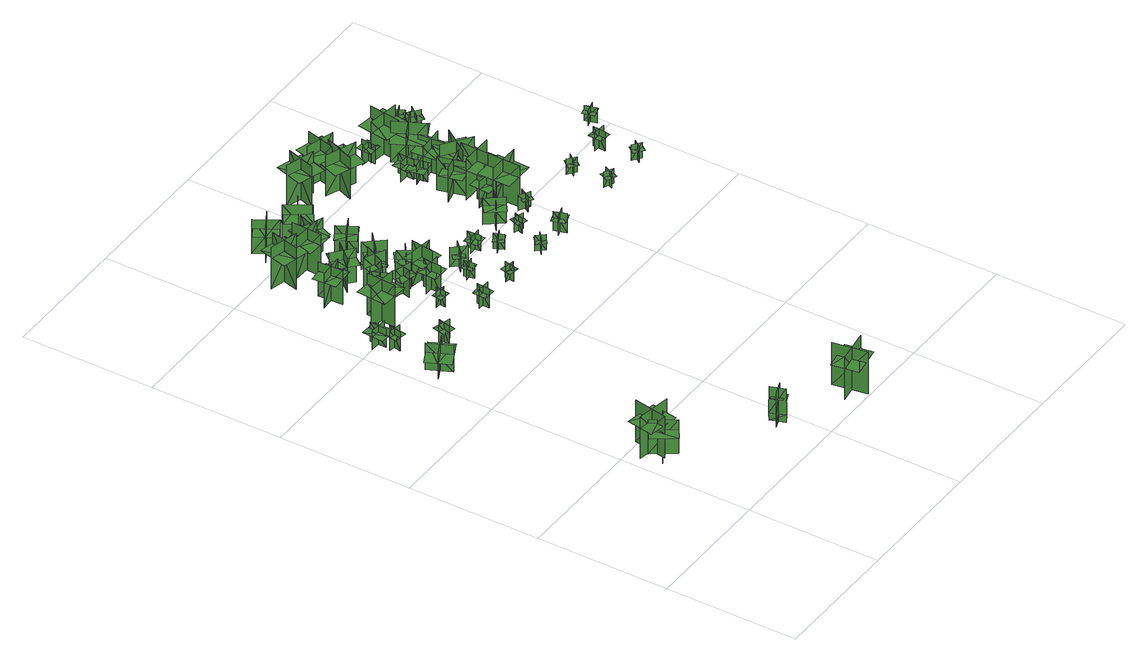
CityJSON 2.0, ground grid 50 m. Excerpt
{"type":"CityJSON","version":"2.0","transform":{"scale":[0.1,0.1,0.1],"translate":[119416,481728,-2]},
"CityObjects":{
"tree1":{"type":"SolitaryVegetationObject","geometry":[{"type":"MultiSurface","lod":"1","boundaries":[[[0,1,2]],[[0,2,3]],[[4,5,6]],[[4,6,7]],[[8,9,10]],[[8,10,11]],[[8,11,12]],[[8,12,13]]]}]},
"tree2":{"type":"SolitaryVegetationObject","geometry":[{"type":"MultiSurface","lod":"1","boundaries":[[[14,15,16]],[[14,16,17]],[[18,19,20]],[[18,20,21]],[[22,23,24]],[[22,24,25]],[[22,26,27]],[[22,27,23]]]}]},
"tree3":{"type":"SolitaryVegetationObject","geometry":[{"type":"MultiSurface","lod":"1","boundaries":[[[28,29,30]],[[28,30,31]],[[32,33,34]],[[32,34,35]],[[36,37,38]],[[36,38,39]],[[36,39,40]],[[36,40,41]]]}]},
"tree4":{"type":"SolitaryVegetationObject","geometry":[{"type":"MultiSurface","lod":"1","boundaries":[[[42,43,44]],[[42,44,45]],[[46,47,48]],[[46,48,49]],[[50,51,47]],[[50,47,46]],[[52,53,43]],[[52,43,42]],[[54,55,56]],[[54,56,57]],[[58,59,60]],[[58,60,61]]]}]},
"tree5":{"type":"SolitaryVegetationObject","geometry":[{"type":"MultiSurface","lod":"1","boundaries":[[[62,63,64]],[[62,64,65]],[[66,67,68]],[[66,68,69]],[[70,71,72]],[[70,72,73]],[[70,73,74]],[[70,74,75]]]}]},
"tree6":{"type":"SolitaryVegetationObject","geometry":[{"type":"MultiSurface","lod":"1","boundaries":[[[76,77,78]],[[76,78,79]],[[80,81,82]],[[80,82,83]],[[84,85,86]],[[84,86,87]],[[84,88,89]],[[84,89,85]]]}]},
"tree7":{"type":"SolitaryVegetationObject","geometry":[{"type":"MultiSurface","lod":"1","boundaries":[[[90,91,92]],[[90,92,93]],[[94,95,96]],[[94,96,97]],[[98,99,100]],[[98,100,101]],[[98,102,103]],[[98,103,99]]]}]},
"tree8":{"type":"SolitaryVegetationObject","geometry":[{"type":"MultiSurface","lod":"1","boundaries":[[[104,105,106]],[[104,106,107]],[[108,109,110]],[[108,110,111]],[[112,113,114]],[[112,114,115]],[[112,115,116]],[[112,116,117]]]}]},
"tree9":{"type":"SolitaryVegetationObject","geometry":[{"type":"MultiSurface","lod":"1","boundaries":[[[118,119,120]],[[118,120,121]],[[122,123,124]],[[122,124,125]],[[126,127,128]],[[126,128,129]],[[126,129,130]],[[126,130,131]]]}]},
"tree10":{"type":"SolitaryVegetationObject","geometry":[{"type":"MultiSurface","lod":"1","boundaries":[[[132,133,134]],[[132,134,135]],[[136,137,138]],[[136,138,139]],[[140,141,142]],[[140,142,143]],[[140,144,145]],[[140,145,141]]]}]},
"tree11":{"type":"SolitaryVegetationObject","geometry":[{"type":"MultiSurface","lod":"1","boundaries":[[[146,147,148]],[[146,148,149]],[[150,151,152]],[[150,152,153]],[[154,155,156]],[[154,156,157]],[[154,157,158]],[[154,158,159]]]}]},
"tree12":{"type":"SolitaryVegetationObject","geometry":[{"type":"MultiSurface","lod":"1","boundaries":[[[160,161,162]],[[160,162,163]],[[164,165,166]],[[164,166,167]],[[168,169,170]],[[168,170,171]],[[168,171,172]],[[168,172,173]]]}]},
"tree13":{"type":"SolitaryVegetationObject","geometry":[{"type":"MultiSurface","lod":"1","boundaries":[[[174,175,176]],[[174,176,177]],[[178,179,180]],[[178,180,181]],[[182,183,184]],[[182,184,185]],[[182,186,187]],[[182,187,183]]]}]},
"tree14":{"type":"SolitaryVegetationObject","geometry":[{"type":"MultiSurface","lod":"1","boundaries":[[[188,189,190]],[[188,190,191]],[[192,193,194]],[[192,194,195]],[[196,197,198]],[[196,198,199]],[[196,199,200]],[[196,200,201]]]}]},
"tree15":{"type":"SolitaryVegetationObject","geometry":[{"type":"MultiSurface","lod":"1","boundaries":[[[202,203,204]],[[202,204,205]],[[206,207,208]],[[206,208,209]],[[210,211,212]],[[210,212,213]],[[210,214,215]],[[210,215,211]]]}]},
"tree16":{"type":"SolitaryVegetationObject","geometry":[{"type":"MultiSurface","lod":"1","boundaries":[[[216,217,218]],[[216,218,219]],[[220,221,222]],[[220,222,223]],[[224,225,226]],[[224,226,227]],[[224,228,229]],[[224,229,225]]]}]},
"tree17":{"type":"SolitaryVegetationObject","geometry":[{"type":"MultiSurface","lod":"1","boundaries":[[[230,231,232]],[[230,232,233]],[[234,235,236]],[[234,236,237]],[[238,239,240]],[[238,240,241]],[[238,241,242]],[[238,242,243]]]}]},
"tree18":{"type":"SolitaryVegetationObject","geometry":[{"type":"MultiSurface","lod":"1","boundaries":[[[244,245,246]],[[244,246,247]],[[248,249,250]],[[248,250,251]],[[252,253,254]],[[252,254,255]],[[252,255,256]],[[252,256,257]]]}]},
"tree19":{"type":"SolitaryVegetationObject","geometry":[{"type":"MultiSurface","lod":"1","boundaries":[[[258,259,260]],[[258,260,261]],[[262,263,264]],[[262,264,265]],[[266,267,268]],[[266,268,269]],[[266,270,271]],[[266,271,267]]]}]},
"tree20":{"type":"SolitaryVegetationObject","geometry":[{"type":"MultiSurface","lod":"1","boundaries":[[[272,273,274]],[[272,274,275]],[[276,277,278]],[[276,278,279]],[[280,281,282]],[[280,282,283]],[[280,283,284]],[[280,284,285]]]}]},
"tree21":{"type":"SolitaryVegetationObject","geometry":[{"type":"MultiSurface","lod":"1","boundaries":[[[286,287,288]],[[286,288,289]],[[290,291,292]],[[290,292,293]],[[294,295,296]],[[294,296,297]],[[294,298,299]],[[294,299,295]]]}]},
"tree22":{"type":"SolitaryVegetationObject","geometry":[{"type":"MultiSurface","lod":"1","boundaries":[[[300,301,302]],[[300,302,303]],[[304,305,306]],[[304,306,307]],[[308,309,310]],[[308,310,311]],[[308,312,313]],[[308,313,309]]]}]},
"tree23":{"type":"SolitaryVegetationObject","geometry":[{"type":"MultiSurface","lod":"1","boundaries":[[[314,315,316]],[[314,316,317]],[[318,319,320]],[[318,320,321]],[[322,323,324]],[[322,324,325]],[[322,325,326]],[[322,326,327]]]}]},
"tree24":{"type":"SolitaryVegetationObject","geometry":[{"type":"MultiSurface","lod":"1","boundaries":[[[328,329,330]],[[328,330,331]],[[332,333,334]],[[332,334,335]],[[336,337,338]],[[336,338,339]],[[336,339,340]],[[336,340,341]]]}]},
"tree25":{"type":"SolitaryVegetationObject","geometry":[{"type":"MultiSurface","lod":"1","boundaries":[[[342,343,344]],[[342,344,345]],[[346,347,348]],[[346,348,349]],[[350,351,352]],[[350,352,353]],[[350,354,355]],[[350,355,351]]]}]},
"tree26":{"type":"SolitaryVegetationObject","geometry":[{"type":"MultiSurface","lod":"1","boundaries":[[[356,357,358]],[[356,358,359]],[[360,361,362]],[[360,362,363]],[[364,365,366]],[[364,366,367]],[[364,367,368]],[[364,368,369]]]}]},
"tree27":{"type":"SolitaryVegetationObject","geometry":[{"type":"MultiSurface","lod":"1","boundaries":[[[370,371,372]],[[370,372,373]],[[374,375,376]],[[374,376,377]],[[378,379,380]],[[378,380,381]],[[378,382,383]],[[378,383,379]]]}]},
"tree28":{"type":"SolitaryVegetationObject","geometry":[{"type":"MultiSurface","lod":"1","boundaries":[[[384,385,386]],[[384,386,387]],[[388,389,390]],[[388,390,391]],[[392,393,394]],[[392,394,395]],[[392,395,396]],[[392,396,397]]]}]},
"tree29":{"type":"SolitaryVegetationObject","geometry":[{"type":"MultiSurface","lod":"1","boundaries":[[[398,399,400]],[[398,400,401]],[[402,403,404]],[[402,404,405]],[[406,407,408]],[[406,408,409]],[[406,409,410]],[[406,410,411]]]}]},
"tree30":{"type":"SolitaryVegetationObject","geometry":[{"type":"MultiSurface","lod":"1","boundaries":[[[412,413,414]],[[412,414,415]],[[416,417,418]],[[416,418,419]],[[420,421,422]],[[420,422,423]],[[420,423,424]],[[420,424,425]]]}]},
"tree31":{"type":"SolitaryVegetationObject","geometry":[{"type":"MultiSurface","lod":"1","boundaries":[[[426,427,428]],[[426,428,429]],[[430,431,432]],[[430,432,433]],[[434,435,436]],[[434,436,437]],[[434,438,439]],[[434,439,435]]]}]},
"tree32":{"type":"SolitaryVegetationObject","geometry":[{"type":"MultiSurface","lod":"1","boundaries":[[[440,441,442]],[[440,442,443]],[[444,445,446]],[[444,446,447]],[[448,449,450]],[[448,450,451]],[[448,452,453]],[[448,453,449]]]}]},
"tree33":{"type":"SolitaryVegetationObject","geometry":[{"type":"MultiSurface","lod":"1","boundaries":[[[454,455,456]],[[454,456,457]],[[458,459,460]],[[458,460,461]],[[462,463,464]],[[462,464,465]],[[462,465,466]],[[462,466,467]]]}]},
"tree34":{"type":"SolitaryVegetationObject","geometry":[{"type":"MultiSurface","lod":"1","boundaries":[[[468,469,470]],[[468,470,471]],[[472,473,474]],[[472,474,475]],[[476,477,478]],[[476,478,479]],[[476,480,481]],[[476,481,477]]]}]},
"tree35":{"type":"SolitaryVegetationObject","geometry":[{"type":"MultiSurface","lod":"1","boundaries":[[[482,483,484]],[[482,484,485]],[[486,487,488]],[[486,488,489]],[[490,491,492]],[[490,492,493]],[[490,493,494]],[[490,494,495]]]}]},
"tree36":{"type":"SolitaryVegetationObject","geometry":[{"type":"MultiSurface","lod":"1","boundaries":[[[496,497,498]],[[496,498,499]],[[500,501,502]],[[500,502,503]],[[504,505,506]],[[504,506,507]],[[504,508,509]],[[504,509,505]]]}]},
"tree37":{"type":"SolitaryVegetationObject","geometry":[{"type":"MultiSurface","lod":"1","boundaries":[[[510,511,512]],[[510,512,513]],[[514,515,516]],[[514,516,517]],[[518,519,520]],[[518,520,521]],[[518,521,522]],[[518,522,523]]]}]},
"tree38":{"type":"SolitaryVegetationObject","geometry":[{"type":"MultiSurface","lod":"1","boundaries":[[[524,525,526]],[[524,526,527]],[[528,529,530]],[[528,530,531]],[[532,533,534]],[[532,534,535]],[[532,535,536]],[[532,536,537]]]}]},
"tree39":{"type":"SolitaryVegetationObject","geometry":[{"type":"MultiSurface","lod":"1","boundaries":[[[538,539,540]],[[538,540,541]],[[542,543,544]],[[542,544,545]],[[546,547,548]],[[546,548,549]],[[546,549,550]],[[546,550,551]]]}]},
"tree40":{"type":"SolitaryVegetationObject","geometry":[{"type":"MultiSurface","lod":"1","boundaries":[[[552,553,554]],[[552,554,555]],[[556,557,558]],[[556,558,559]],[[560,561,562]],[[560,562,563]],[[560,563,564]],[[560,564,565]]]}]},
"tree41":{"type":"SolitaryVegetationObject","geometry":[{"type":"MultiSurface","lod":"1","boundaries":[[[566,567,568]],[[566,568,569]],[[570,571,572]],[[570,572,573]],[[574,575,576]],[[574,576,577]],[[574,577,578]],[[574,578,579]]]}]},
"tree42":{"type":"SolitaryVegetationObject","geometry":[{"type":"MultiSurface","lod":"1","boundaries":[[[580,581,582]],[[580,582,583]],[[584,585,586]],[[584,586,587]],[[588,589,590]],[[588,590,591]],[[588,591,592]],[[588,592,593]]]}]},
"tree43":{"type":"SolitaryVegetationObject","geometry":[{"type":"MultiSurface","lod":"1","boundaries":[[[594,595,596]],[[594,596,597]],[[598,599,600]],[[598,600,601]],[[602,603,604]],[[602,604,605]],[[602,605,606]],[[602,606,607]]]}]},
"tree44":{"type":"SolitaryVegetationObject","geometry":[{"type":"MultiSurface","lod":"1","boundaries":[[[608,609,610]],[[608,610,611]],[[612,613,614]],[[612,614,615]],[[616,617,618]],[[616,618,619]],[[616,619,620]],[[616,620,621]]]}]},
"tree45":{"type":"SolitaryVegetationObject","geometry":[{"type":"MultiSurface","lod":"1","boundaries":[[[622,623,624]],[[622,624,625]],[[626,627,628]],[[626,628,629]],[[630,631,632]],[[630,632,633]],[[630,633,634]],[[630,634,635]]]}]},
"tree46":{"type":"SolitaryVegetationObject","geometry":[{"type":"MultiSurface","lod":"1","boundaries":[[[636,637,638]],[[636,638,639]],[[640,641,642]],[[640,642,643]],[[644,645,646]],[[644,646,647]],[[644,647,648]],[[644,648,649]]]}]},
"tree47":{"type":"SolitaryVegetationObject","geometry":[{"type":"MultiSurface","lod":"1","boundaries":[[[650,651,652]],[[650,652,653]],[[654,655,656]],[[654,656,657]],[[658,659,660]],[[658,660,661]],[[658,661,662]],[[658,662,663]]]}]},
"tree48":{"type":"SolitaryVegetationObject","geometry":[{"type":"MultiSurface","lod":"1","boundaries":[[[664,665,666]],[[664,666,667]],[[668,669,670]],[[668,670,671]],[[672,673,674]],[[672,674,675]],[[672,675,676]],[[672,676,677]]]}]},
"tree49":{"type":"SolitaryVegetationObject","geometry":[{"type":"MultiSurface","lod":"1","boundaries":[[[678,679,680]],[[678,680,681]],[[682,683,684]],[[682,684,685]],[[686,687,688]],[[686,688,689]],[[686,689,690]],[[686,690,691]]]}]},
"tree50":{"type":"SolitaryVegetationObject","geometry":[{"type":"MultiSurface","lod":"1","boundaries":[[[692,693,694]],[[692,694,695]],[[696,697,698]],[[696,698,699]],[[700,701,702]],[[700,702,703]],[[700,703,704]],[[700,704,705]]]}]},
"tree51":{"type":"SolitaryVegetationObject","geometry":[{"type":"MultiSurface","lod":"1","boundaries":[[[706,707,708]],[[706,708,709]],[[710,711,712]],[[710,712,713]],[[714,715,716]],[[714,716,717]],[[714,718,719]],[[714,719,715]]]}]},
"tree52":{"type":"SolitaryVegetationObject","geometry":[{"type":"MultiSurface","lod":"1","boundaries":[[[720,721,722]],[[720,722,723]],[[724,725,726]],[[724,726,727]],[[728,729,730]],[[728,730,731]],[[728,732,733]],[[728,733,729]]]}]},
"tree53":{"type":"SolitaryVegetationObject","geometry":[{"type":"MultiSurface","lod":"1","boundaries":[[[734,735,736]],[[734,736,737]],[[738,739,740]],[[738,740,741]],[[742,743,744]],[[742,744,745]],[[742,745,746]],[[742,746,747]]]}]},
"tree54":{"type":"SolitaryVegetationObject","geometry":[{"type":"MultiSurface","lod":"1","boundaries":[[[748,749,750]],[[748,750,751]],[[752,753,754]],[[752,754,755]],[[756,757,758]],[[756,758,759]],[[756,759,760]],[[756,760,761]]]}]},
"tree55":{"type":"SolitaryVegetationObject","geometry":[{"type":"MultiSurface","lod":"1","boundaries":[[[762,763,764]],[[762,764,765]],[[766,767,768]],[[766,768,769]],[[770,771,772]],[[770,772,773]],[[770,774,775]],[[770,775,771]]]}]},
"tree56":{"type":"SolitaryVegetationObject","geometry":[{"type":"MultiSurface","lod":"1","boundaries":[[[776,777,778]],[[776,778,779]],[[780,781,782]],[[780,782,783]],[[784,785,786]],[[784,786,787]],[[784,788,789]],[[784,789,785]]]}]},
"tree57":{"type":"SolitaryVegetationObject","geometry":[{"type":"MultiSurface","lod":"1","boundaries":[[[790,791,792]],[[790,792,793]],[[794,795,796]],[[794,796,797]],[[798,799,800]],[[798,800,801]],[[798,801,802]],[[798,802,803]]]}]}
},
"vertices":[
[144,428,7],[61,373,7],[61,373,146],[144,428,146],[79,441,7],[134,359,7],[134,359,146],[79,441,146],[79,441,107],[38,414,107],[93,331,107],[134,359,107],[176,386,107],[120,469,107],
[170,428,7],[42,450,7],[42,450,179],[170,428,179],[111,511,7],[88,383,7],[88,383,179],[111,511,179],[159,430,134],[42,450,134],[33,400,134],[150,379,134],[168,480,134],[51,501,134],
[94,1207,17],[94,1207,126],[54,1292,126],[54,1292,17],[35,1229,17],[35,1229,126],[117,1268,126],[117,1268,17],[23,1223,90],[43,1181,90],[144,1229,90],[124,1272,90],[104,1314,90],[3,1266,90],
[441,205,39],[462,150,39],[461,150,148],[441,204,148],[423,165,39],[478,185,39],[477,185,148],[423,165,148],[423,165,10],[477,185,10],[441,204,10],[461,150,10],[441,204,92],[461,150,92],[489,160,103],[469,215,103],[458,157,109],[443,198,109],[422,190,115],[438,149,115],
[114,1490,20],[114,1490,97],[47,1494,97],[47,1494,20],[80,1461,20],[80,1461,97],[83,1525,97],[83,1525,20],[79,1451,72],[113,1449,72],[117,1529,72],[84,1531,72],[50,1533,72],[46,1453,72],
[98,1417,14],[107,1464,14],[107,1464,92],[98,1417,92],[128,1438,14],[82,1447,14],[82,1447,92],[128,1438,92],[128,1438,67],[82,1447,67],[77,1421,67],[124,1413,67],[133,1464,67],[86,1472,67],
[209,1299,14],[222,1345,14],[222,1345,93],[209,1299,93],[241,1317,14],[195,1330,14],[195,1330,93],[241,1317,93],[241,1317,67],[195,1330,67],[188,1305,67],[234,1292,67],[247,1342,67],[202,1355,67],
[257,1551,15],[144,1559,15],[144,1559,185],[257,1551,185],[203,1613,15],[195,1501,15],[195,1501,185],[203,1613,185],[203,1613,141],[149,1617,141],[141,1505,141],[195,1501,141],[249,1497,141],[257,1609,141],
[199,1800,16],[204,1708,16],[204,1708,155],[199,1800,155],[155,1750,16],[247,1755,16],[247,1755,155],[155,1750,155],[155,1750,119],[157,1706,119],[249,1710,119],[247,1755,119],[245,1799,119],[152,1794,119],
[798,77,9],[669,56,9],[669,56,181],[798,77,181],[713,136,9],[735,8,9],[735,8,181],[713,136,181],[787,75,136],[669,56,136],[678,5,136],[795,25,136],[778,126,136],[661,106,136],
[310,1587,16],[282,1653,16],[282,1653,124],[310,1587,124],[329,1635,16],[263,1608,16],[263,1608,124],[329,1635,124],[329,1635,96],[316,1667,96],[250,1639,96],[263,1608,96],[277,1576,96],[343,1603,96],
[148,1951,15],[257,1923,15],[257,1923,185],[148,1951,185],[190,1881,15],[219,1990,15],[219,1990,185],[190,1881,185],[190,1881,141],[242,1867,141],[271,1976,141],[219,1990,141],[166,2003,141],[137,1894,141],
[357,1443,14],[394,1439,14],[394,1439,77],[357,1443,77],[375,1420,14],[379,1458,14],[379,1458,77],[375,1420,77],[375,1420,56],[379,1458,56],[358,1460,56],[354,1422,56],[396,1418,56],[400,1456,56],
[261,1798,14],[331,1737,14],[331,1737,153],[261,1798,153],[267,1731,14],[327,1800,14],[327,1800,153],[267,1731,153],[267,1731,117],[300,1702,117],[360,1771,117],[327,1800,117],[293,1829,117],[233,1760,117],
[393,1565,17],[329,1582,17],[329,1582,127],[393,1565,127],[368,1609,17],[351,1545,17],[351,1545,127],[368,1609,127],[368,1609,92],[351,1545,92],[386,1536,92],[403,1600,92],[333,1618,92],[316,1554,92],
[448,1295,14],[450,1343,14],[450,1343,93],[448,1295,93],[475,1320,14],[427,1322,14],[427,1322,93],[475,1320,93],[475,1320,67],[427,1322,67],[426,1296,67],[473,1294,67],[476,1346,67],[429,1348,67],
[400,1667,16],[323,1704,16],[323,1704,131],[400,1667,131],[380,1724,16],[342,1647,16],[342,1647,131],[380,1724,131],[376,1715,88],[344,1731,88],[317,1676,88],[349,1661,88],[381,1645,88],[408,1700,88],
[302,1967,13],[296,1854,13],[296,1854,183],[302,1967,183],[241,1911,13],[354,1905,13],[354,1905,183],[241,1911,183],[241,1911,139],[238,1857,139],[351,1851,139],[354,1905,139],[357,1959,139],[244,1965,139],
[427,1471,17],[428,1538,17],[428,1538,128],[427,1471,128],[463,1507,17],[397,1508,17],[397,1508,128],[463,1507,128],[463,1507,92],[397,1508,92],[396,1471,92],[463,1470,92],[464,1543,92],[397,1544,92],
[275,2108,14],[322,2028,14],[322,2028,154],[275,2108,154],[259,2043,14],[338,2089,14],[338,2089,154],[259,2043,154],[259,2043,117],[281,2004,117],[361,2051,117],[338,2089,117],[316,2128,117],[236,2081,117],
[407,1569,16],[491,1556,16],[491,1556,158],[407,1569,158],[446,1517,16],[458,1601,16],[458,1601,158],[446,1517,158],[446,1517,112],[458,1601,112],[412,1608,112],[400,1524,112],[492,1510,112],[505,1594,112],
[459,1585,16],[420,1639,16],[420,1639,126],[459,1585,126],[467,1635,16],[413,1596,16],[413,1596,126],[467,1635,126],[467,1635,90],[413,1596,90],[435,1567,90],[488,1606,90],[446,1665,90],[392,1626,90],
[315,1954,16],[407,1916,16],[407,1916,154],[315,1954,154],[340,1892,16],[378,1984,16],[378,1984,154],[340,1892,154],[340,1892,115],[386,1873,115],[424,1965,115],[378,1984,115],[332,2003,115],[294,1912,115],
[450,1694,14],[395,1760,14],[395,1760,128],[450,1694,128],[455,1755,14],[389,1700,14],[389,1700,128],[455,1755,128],[448,1748,85],[425,1776,85],[378,1737,85],[401,1710,85],[424,1682,85],[470,1721,85],
[554,1421,14],[548,1459,14],[548,1459,77],[554,1421,77],[571,1445,14],[534,1439,14],[534,1439,77],[571,1445,77],[571,1445,57],[534,1439,57],[537,1418,57],[575,1425,57],[567,1466,57],[530,1459,57],
[403,1822,26],[471,1859,26],[471,1859,134],[403,1822,134],[452,1807,26],[415,1875,26],[415,1875,134],[452,1807,134],[452,1807,103],[486,1825,103],[450,1893,103],[415,1875,103],[381,1857,103],[418,1789,103],
[615,1341,15],[609,1304,15],[609,1304,78],[615,1341,78],[592,1324,15],[629,1318,15],[629,1318,78],[592,1324,78],[592,1324,58],[629,1318,58],[632,1338,58],[595,1345,58],[588,1304,58],[626,1297,58],
[447,1982,17],[392,2065,17],[392,2065,156],[447,1982,156],[460,2047,17],[377,1992,17],[377,1992,156],[460,2047,156],[460,2047,117],[433,2088,117],[350,2033,117],[377,1992,117],[405,1950,117],[488,2005,117],
[600,1518,18],[555,1476,18],[555,1476,100],[600,1518,100],[557,1520,18],[599,1475,18],[599,1475,100],[557,1520,100],[562,1515,69],[543,1497,69],[572,1465,69],[591,1483,69],[610,1500,69],[580,1532,69],
[684,1480,19],[681,1530,19],[681,1530,83],[684,1480,83],[705,1503,19],[705,1503,83],[654,1500,83],[654,1500,19],[705,1503,61],[703,1530,61],[653,1527,61],[654,1500,61],[656,1473,61],[706,1476,61],
[710,1432,15],[745,1447,15],[745,1447,78],[710,1432,78],[737,1421,15],[722,1456,15],[722,1456,78],[737,1421,78],[737,1421,57],[722,1456,57],[703,1448,57],[718,1413,57],[756,1430,57],[741,1464,57],
[780,1307,15],[809,1332,15],[809,1332,78],[780,1307,78],[809,1305,15],[784,1334,15],[784,1334,78],[809,1305,78],[809,1305,57],[784,1334,57],[768,1320,57],[794,1292,57],[825,1319,57],[800,1348,57],
[547,2146,15],[655,2112,15],[655,2112,185],[547,2146,185],[586,2073,15],[620,2181,15],[620,2181,185],[586,2073,185],[586,2073,141],[638,2057,141],[671,2165,141],[620,2181,141],[568,2197,141],[534,2089,141],
[842,1420,13],[854,1456,13],[854,1456,76],[842,1420,76],[868,1433,13],[832,1445,13],[832,1445,76],[868,1433,76],[868,1433,55],[832,1445,55],[826,1426,55],[862,1413,55],[875,1453,55],[839,1465,55],
[804,1497,19],[864,1545,19],[864,1545,127],[804,1497,127],[855,1491,19],[807,1551,19],[807,1551,127],[855,1491,127],[855,1491,97],[885,1515,97],[837,1576,97],[807,1551,97],[777,1527,97],[825,1467,97],
[923,1297,15],[909,1342,15],[909,1342,94],[923,1297,94],[940,1329,15],[895,1315,15],[895,1315,94],[940,1329,94],[940,1329,69],[895,1315,69],[903,1290,69],[948,1305,69],[932,1354,69],[887,1339,69],
[666,2071,11],[780,2027,11],[780,2027,180],[666,2071,180],[698,1996,11],[742,2110,11],[742,2110,180],[698,1996,180],[698,1996,133],[755,1974,133],[799,2088,133],[742,2110,133],[685,2132,133],[642,2018,133],
[739,2184,15],[710,2076,15],[710,2076,185],[739,2184,185],[668,2143,15],[777,2114,15],[777,2114,185],[668,2143,185],[668,2143,140],[654,2091,140],[763,2061,140],[777,2114,140],[791,2166,140],[682,2195,140],
[921,1646,13],[916,1569,13],[916,1569,121],[921,1646,121],[882,1612,13],[959,1607,13],[959,1607,121],[882,1612,121],[882,1612,91],[879,1574,91],[957,1568,91],[959,1607,91],[962,1646,91],[885,1651,91],
[950,1466,14],[973,1506,14],[973,1506,76],[950,1466,76],[978,1474,14],[978,1474,76],[938,1497,76],[938,1497,14],[978,1474,57],[988,1491,57],[956,1509,57],[946,1492,57],[937,1475,57],[969,1457,57],
[853,1714,15],[955,1739,15],[955,1739,154],[853,1714,154],[911,1679,15],[911,1679,154],[886,1781,154],[886,1781,15],[911,1679,110],[953,1690,110],[933,1771,110],[891,1760,110],[848,1750,110],[868,1669,110],
[960,1628,10],[960,1506,10],[960,1506,180],[960,1628,180],[902,1571,10],[1024,1570,10],[1024,1570,180],[902,1571,180],[902,1571,132],[902,1510,132],[1024,1509,132],[1024,1570,132],[1024,1631,132],[903,1632,132],
[875,1852,15],[937,1862,15],[937,1862,95],[875,1852,95],[907,1829,15],[907,1829,95],[896,1891,95],[896,1891,15],[907,1829,67],[940,1835,67],[929,1897,67],[896,1891,67],[862,1886,67],[873,1823,67],
[960,1615,11],[962,1736,11],[962,1736,180],[960,1615,180],[1019,1671,11],[897,1673,11],[897,1673,180],[1019,1671,180],[1019,1671,132],[1020,1731,132],[898,1734,132],[897,1673,132],[896,1612,132],[1018,1610,132],
[893,1874,15],[897,1937,15],[897,1937,95],[893,1874,95],[922,1900,15],[922,1900,95],[859,1904,95],[859,1904,15],[922,1900,67],[924,1934,67],[861,1938,67],[859,1904,67],[856,1870,67],[919,1866,67],
[915,1787,11],[1014,1717,11],[1014,1717,180],[915,1787,180],[928,1707,11],[998,1806,11],[998,1806,180],[928,1707,180],[928,1707,133],[978,1672,133],[1048,1771,133],[998,1806,133],[949,1841,133],[879,1742,133],
[923,2051,15],[868,2056,15],[868,2056,92],[923,2051,92],[900,2080,15],[894,2024,15],[894,2024,92],[900,2080,92],[900,2080,71],[872,2082,71],[866,2027,71],[894,2024,71],[921,2022,71],[927,2077,71],
[1005,1853,12],[906,1845,12],[906,1845,151],[1005,1853,151],[955,1896,12],[962,1797,12],[962,1797,151],[955,1896,151],[955,1896,112],[905,1893,112],[913,1793,112],[962,1797,112],[1012,1801,112],[1005,1900,112],
[1011,1964,12],[903,1909,12],[903,1909,181],[1011,1964,181],[934,1990,12],[989,1881,12],[989,1881,181],[934,1990,181],[934,1990,133],[880,1962,133],[935,1854,133],[989,1881,133],[1044,1909,133],[988,2017,133],
[1015,2025,12],[895,2041,12],[895,2041,181],[1015,2025,181],[966,2089,12],[950,1969,12],[950,1969,181],[966,2089,181],[966,2089,134],[906,2097,134],[890,1977,134],[950,1969,134],[1011,1961,134],[1027,2081,134],
[1221,1338,14],[1204,1304,14],[1204,1304,77],[1221,1338,77],[1193,1329,14],[1228,1312,14],[1228,1312,77],[1193,1329,77],[1193,1329,56],[1228,1312,56],[1236,1331,56],[1202,1347,56],[1184,1310,56],[1219,1294,56],
[1215,1473,14],[1191,1443,14],[1191,1443,77],[1215,1473,77],[1186,1470,14],[1215,1446,14],[1215,1446,77],[1186,1470,77],[1186,1470,56],[1215,1446,56],[1228,1462,56],[1199,1486,56],[1173,1453,56],[1202,1430,56],
[1137,2001,15],[1094,2035,15],[1094,2035,92],[1137,2001,92],[1134,2037,15],[1099,1994,15],[1099,1994,92],[1134,2037,92],[1134,2037,71],[1112,2055,71],[1077,2011,71],[1099,1994,71],[1121,1977,71],[1155,2020,71],
[1092,2066,16],[1133,2084,16],[1133,2084,78],[1092,2066,78],[1120,2055,16],[1102,2096,16],[1102,2096,78],[1120,2055,78],[1120,2055,61],[1140,2064,61],[1122,2105,61],[1102,2096,61],[1082,2087,61],[1099,2046,61],
[1365,1332,13],[1395,1309,13],[1395,1309,76],[1365,1332,76],[1369,1303,13],[1392,1334,13],[1392,1334,76],[1369,1303,76],[1369,1303,56],[1392,1334,56],[1375,1346,56],[1352,1316,56],[1386,1291,56],[1408,1321,56],
[1360,1430,14],[1364,1478,14],[1364,1478,92],[1360,1430,92],[1388,1453,14],[1341,1458,14],[1341,1458,92],[1388,1453,92],[1388,1453,67],[1341,1458,67],[1338,1432,67],[1385,1428,67],[1390,1479,67],[1343,1484,67],
[1455,1572,19],[1466,1529,19],[1466,1529,81],[1455,1572,81],[1440,1547,19],[1482,1558,19],[1482,1558,81],[1440,1547,81],[1440,1547,63],[1445,1525,63],[1488,1536,63],[1482,1558,63],[1477,1579,63],[1434,1568,63]
]}
